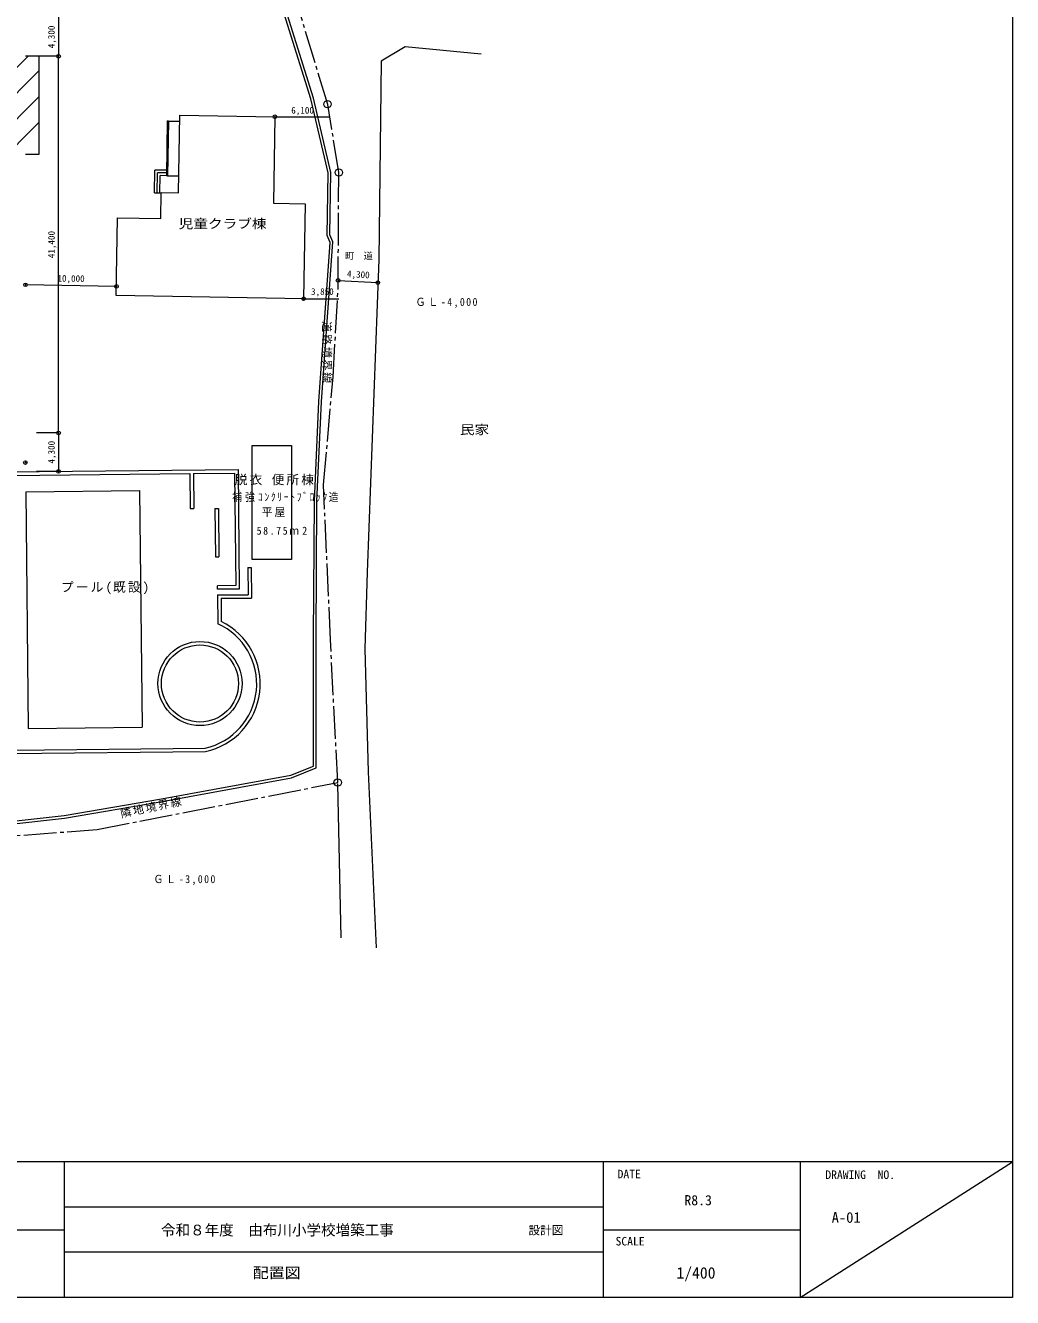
# Model space of a CAD drawing. Units: millimetres at full size, sheet at 1:400. Extents: x -8133240 to 7733239, y -5729188 to 5289189.
# Drawn here: x 52643 to 161175, y -109515 to 30295 of the extents above; entities that cross this region are included whole.
import ezdxf
from ezdxf.enums import TextEntityAlignment as Align

# ---------------------------------------------------------------- set-up
doc = ezdxf.new("R2010")
doc.units = ezdxf.units.MM
doc.header["$LTSCALE"] = 400
doc.header["$PDMODE"] = 32
doc.header["$PDSIZE"] = 400
doc.linetypes.add('CHAIN2', pattern=[12, 9, -1, 1, -1])
for name, color, linetype, lineweight in [('0-1_DEFPOINTS', 4, 'CHAIN2', 5), ('0-2_KIJUN', 4, 'Continuous', 5), ('0-7_KIGU', 6, 'Continuous', 13), ('0-9_KUTAI-H', 4, 'Continuous', 5), ('0-B_DOURYOKU', 4, 'Continuous', 5), ('0-E_HAISEN', 4, 'Continuous', 5), ('0-F_HIKI', 4, 'CHAIN2', 5), ('2-E', 3, 'Continuous', 5), ('7-0', 4, 'Continuous', 5)]:
    doc.layers.add(name, color=color, linetype=linetype, lineweight=lineweight)
doc.styles.add('ＭＳ ゴシック', font='')
doc.styles.get('ＭＳ ゴシック').set_extended_font_data('MS Gothic')

msp = doc.modelspace()

# ---------------------------------------------------------------- linework, layer by layer
at = {"layer": '0-2_KIJUN', "color": 6, "lineweight": 13}
msp.add_lwpolyline([(54134.4, 26915.7), (54134.4, 16115.7), (52634.4, 16115.7)], dxfattribs=at)
at = {"layer": '0-7_KIGU'}
for p, q in [((43634.4, 17620.7), (52929.4, 26915.7)), ((43634.4, 14792.2), (54134.4, 25292.2)), ((43634.4, 11963.8), (54134.4, 22463.8)), ((43634.4, 9135.4), (54134.4, 19635.4))]:
    msp.add_line(p, q, dxfattribs=at)
at = {"layer": '0-9_KUTAI-H'}
for p, q in [((68240.4, 19812), (68136.6, 13758.7)), ((68240.4, 19812), (68360.3, 19810)), ((68360.3, 19810), (68256.6, 13756.7)), ((68359.8, 19781.2), (69612.2, 19759.8)), ((69477.3, 11888), (69623.8, 20436.7)), ((69623.8, 20436.7), (80072.2, 20257.7)), ((80072.2, 20257.7), (79909.5, 10759.1)), ((80072.2, 20257.7), (86165.2, 20257.7)), ((66829.9, 11915.8), (66872.5, 14405.9)), ((68147.3, 14384.1), (66872.5, 14405.9)), ((67129.8, 11910.7), (67167.4, 14100.8)), ((68142.2, 14084.1), (67167.4, 14100.8)), ((67429.8, 11905.6), (67462.2, 13795.7)), ((68137.1, 13784.2), (67462.2, 13795.7)), ((68256.6, 13756.7), (68136.6, 13758.7)), ((68257.1, 13782.1), (69509.4, 13760.7)), ((66829.9, 11915.8), (67577.3, 11903)), ((67528.7, 9071), (67577.6, 11920.5)), ((67577.6, 11920.5), (69477.3, 11888)), ((62632.9, 603.6), (62779.4, 9152.3)), ((62779.4, 9152.3), (67528.7, 9071)), ((83229.9, 250.6), (62632.9, 603.6)), ((83229.9, 250.6), (87087.5, 250.6))]:
    msp.add_line(p, q, dxfattribs=at)
msp.add_lwpolyline([(79909.5, 10759.1), (83409, 10699.1), (83229.9, 250.6)], dxfattribs=at)
for p in [(80072.2, 20257.7), (83229.9, 250.6)]:
    msp.add_point(p, dxfattribs=at)
at = {"layer": '0-B_DOURYOKU'}
for p, q in [((56286.5, 31215.7), (56286.5, 26915.7)), ((56286.5, 26915.7), (52634.4, 26915.7)), ((56286.5, 26915.7), (53876.4, 26915.7)), ((56286.5, -14484.3), (56286.5, 26915.7)), ((62650.3, 1616.4), (52651.8, 1787.7)), ((87024.7, 2273.9), (91386.8, 2026.8)), ((56286.5, -14484.3), (53876.4, -14484.3)), ((56286.5, -14484.3), (53876.4, -14484.3)), ((56286.5, -14484.3), (56286.5, -18723.3)), ((56286.5, -18723.3), (53876.4, -18723.3))]:
    msp.add_line(p, q, dxfattribs=at)
for p in [(56286.5, 26915.7), (52651.8, 1787.7), (62650.3, 1616.4), (87024.7, 2273.9), (91386.8, 2026.8), (56286.5, -14484.3), (52634.4, -17747.2), (56286.5, -18723.3)]:
    msp.add_point(p, dxfattribs=at)
at = {"layer": '0-E_HAISEN'}
for p, q in [((50537.7, -18771.2), (76026.1, -18510.6)), ((50926.8, -19152.4), (70726.7, -18950)), ((71111.8, -18946), (75644.9, -18899.7)), ((71111.8, -18946), (71151.2, -22797.7)), ((76026.1, -18510.6), (76160.4, -31646.4)), ((52678.7, -20961.7), (52944.5, -46960.3)), ((73467.9, -22810.8), (73522, -28106.8)), ((73522, -28106.8), (73907.2, -28102.9)), ((77087.1, -29294.9), (77117.6, -32280.1)), ((73756.8, -31671), (73752.9, -31285.8)), ((76160.4, -31646.4), (73756.8, -31671)), ((73763.1, -32280.1), (77117.6, -32280.1)), ((73763.1, -32280.1), (73795.7, -35476.4)), ((74152.2, -32665.3), (77506.8, -32665.3)), ((74152.2, -32665.3), (74178.4, -35230)), ((52944.5, -46960.3), (65462.4, -46832.3)), ((50854.2, -49730.3), (72439.6, -49509.6)), ((51235.5, -49341.2), (72396.5, -49124.8)), ((86957.6, -53053.7), (87333.8, -69996.5))]:
    msp.add_line(p, q, dxfattribs=at)
for points in [[(44061, -44250.1), (43995.3, -49638.5), (44767, -58170.4), (56928.1, -56814.4), (67661.5, -54994.5), (81885.5, -52385.7), (84615.4, -51311.7), (84615.4, -36962.5), (84698, -21989.4), (85193.4, -11068.8), (86437.8, 6498.3), (86104.1, 7270.1), (86227.6, 14144.6), (84316.1, 22310.1), (79361, 38112.1), (77810.8, 38978.4), (70753.5, 40099.2), (67385.3, 41091.1), (38037.6, 45661.8), (24377, 46819.1), (14370.4, 48145.1), (12414.9, 47941.4)], [(45028.1, -57850.6), (56887.9, -56528.2), (67611.2, -54710), (81805.8, -52106.6), (84326.5, -51114.9), (84326.5, -36961.7), (84409.1, -21982), (84905, -11052), (86144.7, 6448.4), (85814.1, 7212.8), (85938.1, 14113.8), (84037.2, 22233.8), (79119.8, 37916), (77714.8, 38701.1), (70689.8, 39816.9), (67322, 40808.6), (38003.2, 45374.8)], [(102749.9, 27140.6), (94407.5, 27939.1), (91764.2, 26385.7), (91481.3, 4575.6), (90207.4, -29785.1), (89960.1, -38203.7), (90336.9, -51738.6), (91190.6, -71078.2)], [(70726.7, -18950), (70766, -22801.6), (71151.2, -22797.7)], [(75644.9, -18899.7), (75771.4, -31265.2), (73752.9, -31285.8)], [(52678.7, -20961.7), (65196.5, -20833.7), (65462.4, -46832.3)], [(73467.9, -22810.8), (73853.1, -22806.8), (73907.2, -28102.9)], [(77087.1, -29294.9), (77472.3, -29294.9), (77506.8, -32665.3)]]:
    msp.add_lwpolyline(points, dxfattribs=at)
msp.add_lwpolyline([(77578.6, -15873), (81911.9, -15873), (81911.9, -28391.4), (77578.6, -28391.4)], close=True, dxfattribs=at)
for radius in [4622.2, 4237]:
    msp.add_circle((71834.8, -42029.5), radius, dxfattribs=at)
for radius, start, end in [(7222.2, 282.36951, 65.9231), (7607.4, 282.06628, 64.04849)]:
    msp.add_arc((70849.4, -42070.2), radius, start, end, dxfattribs=at)
at = {"layer": '0-F_HIKI'}
msp.add_line((86976.5, -52908.7), (86179.4, -37240), dxfattribs=at)
for points in [[(86179.4, -37240), (85424.3, -20207.9), (86473, -8314.8), (87018.4, 1312.9), (87102.3, 14128.9), (85885.7, 21596.2), (80683.8, 38754.1), (78376.5, 40096.6), (68581, 41774.6), (37285.6, 46347.2)], [(42891.3, -59412.6), (60526.4, -58068.6), (86976.5, -52908.7)]]:
    msp.add_lwpolyline(points, dxfattribs=at)
at = {"layer": '0-F_HIKI', "linetype": 'Continuous'}
for centre in [(85854.7, 21638.8), (87102.3, 14128.9), (86976.5, -52908.7)]:
    msp.add_circle(centre, 413.3, dxfattribs=at)
at = {"layer": '7-0'}
msp.add_line((161174.9, -94598.3), (-159222.4, -94598.3), dxfattribs=at)
at = {"layer": '7-0', "color": 7, "lineweight": 18}
for p, q in [((56912.3, -94598.3), (56912.3, -109514.8)), ((116146.2, -94598.3), (116146.2, -101434.3)), ((116146.2, -99564.6), (56912.3, -99564.6)), ((35283.5, -102056.6), (56912.3, -102056.5)), ((116146.2, -101434.3), (116146.2, -106752.9)), ((116146.2, -102056.6), (137825, -102056.6)), ((116146.2, -104530.9), (56912.3, -104530.9)), ((116146.2, -106752.9), (116146.2, -109514.8))]:
    msp.add_line(p, q, dxfattribs=at)
for points in [[(-159222.4, 112044.6), (161174.9, 112044.6), (161174.9, -109514.8), (-159222.4, -109514.8)], [(137825, -94598.3), (137825, -109514.8), (161174.9, -94598.3)]]:
    msp.add_lwpolyline(points, dxfattribs=at)

# ---------------------------------------------------------------- texts
at = {"layer": '0-1_DEFPOINTS', "color": 3, "char_height": 879.8, "attachment_point": 7, "style": 'ＭＳ ゴシック'}
for s, insert in [('\\T1.29;\\W0.9;ＧＬ-4,000', (95539.9, -760.8)), ('\\T1.29;\\W0.9;ＧＬ-3,000', (66724.2, -64191.1))]:
    msp.add_mtext(s, dxfattribs=dict(at, insert=insert))
at = {"layer": '0-7_KIGU', "color": 2, "style": 'ＭＳ ゴシック', "width": 1.15}
for s, p in [('児童クラブ棟', (69495.3, 7688.9)), ('民家', (100412.1, -14943.2))]:
    msp.add_text(s, height=1026, dxfattribs=at).set_placement(p, align=Align.BOTTOM_LEFT)
at = {"layer": '0-7_KIGU', "color": 3, "char_height": 879.8, "attachment_point": 7, "style": 'ＭＳ ゴシック'}
for s, insert, rotation in [('\\T1.17;道路境界線', (85222.5, -2209.3), 270.411), ('\\T1.17;隣地境界線', (63206.3, -56873), 11.75)]:
    msp.add_mtext(s, dxfattribs=dict(at, insert=insert, rotation=rotation))
at = {"layer": '0-7_KIGU', "color": 2, "char_height": 1026, "attachment_point": 7, "style": 'ＭＳ ゴシック'}
for s, insert in [('\\T1.16;脱衣\\~便所棟', (75660.2, -20247.3)), ('\\T1.17;プール(既設)', (56542.9, -32212.4))]:
    msp.add_mtext(s, dxfattribs=dict(at, insert=insert))
at = {"layer": '0-9_KUTAI-H', "style": 'ＭＳ ゴシック'}
for s, p in [('6,100', (81868.7, 20382.7)), ('3,850', (84042.9, 462.5))]:
    msp.add_text(s, height=733.1, dxfattribs=at).set_placement(p, align=Align.BOTTOM_LEFT)
at = {"layer": '0-B_DOURYOKU', "color": 7, "style": 'ＭＳ ゴシック'}
for s, rotation, p in [('4,300', 90, (56086.5, 27785.1)), ('41,400', 90, (56086.5, 4715.7)), ('10,000', 359.018, (56154.7, 1927.7)), ('4,300', 356.758, (87969.1, 2420.7)), ('4,300', 90, (56086.5, -17853.8))]:
    msp.add_text(s, height=733.1, rotation=rotation, dxfattribs=at).set_placement(p, align=Align.BOTTOM_LEFT)
msp.add_text('町\u3000道', height=733.1, dxfattribs=at).set_placement((87765.7, 4383.7), align=Align.BOTTOM_LEFT)
at = {"layer": '0-F_HIKI', "color": 3, "insert": (78064.4, -25687.3), "char_height": 879.8, "attachment_point": 7, "style": 'ＭＳ ゴシック'}
msp.add_mtext('\\T1.33;\\W0.9;58.75ｍ2', dxfattribs=at)
at = {"layer": '2-E', "char_height": 879.8, "attachment_point": 7, "style": 'ＭＳ ゴシック'}
for s, insert in [('\\T1.31;\\W0.9;補強ｺﾝｸﾘｰﾄﾌﾞﾛｯｸ造', (75379.5, -22087.1)), ('\\T1.17;平屋', (78613.5, -23734.6))]:
    msp.add_mtext(s, dxfattribs=dict(at, insert=insert))
at = {"layer": '7-0', "style": 'ＭＳ ゴシック'}
for s, height, p in [('DATE', 938.4, (117748.7, -96690.3)), ('DRAWING\u3000NO.', 938.4, (140591.2, -96765.6)), ('R8.3', 1114, (125089, -99705.1)), ('A-01', 1173, (141286.3, -101653.5)), ('令和８年度\u3000由布川小学校増築工事', 1173, (67545.2, -103030.5)), ('設計図', 938.4, (107954.1, -102871.9)), ('SCALE', 938.4, (117525.8, -104070.4)), ('1/400', 1261, (124223.1, -107810.7))]:
    msp.add_text(s, height=height, dxfattribs=at).set_placement(p, align=Align.BOTTOM_LEFT)
at = {"layer": '7-0', "style": 'ＭＳ ゴシック', "width": 1.1}
msp.add_text('配置図', height=1173, dxfattribs=at).set_placement((77628, -107731.5), align=Align.BOTTOM_LEFT)

doc.saveas('drawing.dxf')
